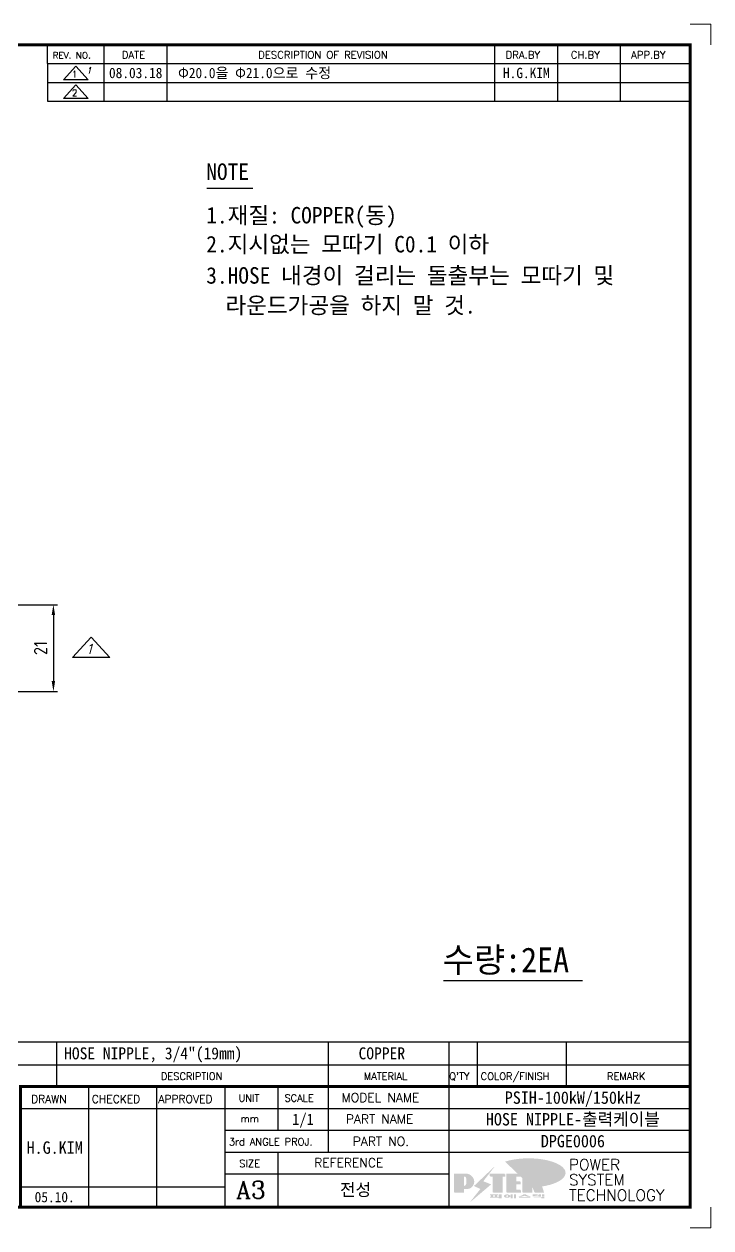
# Model space of a CAD drawing. Header units: millimetres. Extents: x 0 to 2133, y 0 to 844.
# Drawn here: x 1967.1 to 2133.2, y 0 to 291.3 of the extents above; entities that cross this region are included whole.
import ezdxf
from ezdxf.enums import TextEntityAlignment as Align

# ---------------------------------------------------------------- set-up
doc = ezdxf.new("R2010")
doc.units = ezdxf.units.MM
doc.layers.add('FORMAT-1', color=7, linetype='Continuous')
doc.layers.add('line', color=3, linetype='Continuous')
doc.styles.add('HAN', font='')
doc.styles.add('RC', font='ROMANC.SHX')
doc.styles.add('ROMANT', font='romant__.ttf')
doc.styles.add('RT', font='ROMANT.SHX', dxfattribs={"oblique": 15})
doc.styles.get("Standard").update_dxf_attribs({"font": 'ISOCP.SHX', "bigfont": 'WHGTXT.SHX'})
doc.styles.get('HAN').set_extended_font_data('GulimChe')
doc.dimstyles.new('PSTEK-1', dxfattribs={"dimtxt": 3.2, "dimasz": 2.5, "dimexe": 1, "dimexo": 2, "dimgap": 1.5, "dimtad": 1, "dimtoh": 1, "dimrnd": 0.05, "dimzin": 9, "dimdsep": 46, "dimtxsty": 'Standard', "dimcen": 0, "dimclrt": 3, "dimadec": 1, "dimazin": 2, "dimtfac": 1, "dimtmove": 0, "dimatfit": 3, "dimfxl": 0, "dimtolj": 1, "dimtzin": 0, "dimarcsym": 0})

# ---------------------------------------------------------------- blocks, each defined once
blk = doc.blocks.new('new LOGO')
at = {"layer": 'line'}
h = blk.add_hatch(color=250, dxfattribs=at)
h.paths.add_polyline_path([(44.5, 69.4), (46.6, 69.4, -0.129793), (52, 68, 0.221832), (43.6, 71.9), (41.5, 71.9), (41.5, 27.9), (43.6, 27.9, 0.02048), (44.5, 28)], flags=17)
h.paths.add_polyline_path([(44.5, 13.9), (57.3, 13.9, 0.72362), (77.1, 73.9, -0.679777), (54.3, 16.4), (41.5, 16.4), (41.5, -0.1), (3, -0.1), (3, -2.6), (44.5, -2.6)])
h.paths.add_polyline_path([(117.9, 14.2), (71.5, -44.4), (77.1, -39.6), (120.8, 15.6), (92, 28.9), (173.3, 106), (177.5, 111.4), (89.1, 27.6)])
h.paths.add_polyline_path([(162.7, 71.9), (162.7, 69.4), (172.5, 69.4), (172.5, 71.9)], flags=17)
h.paths.add_polyline_path([(217.7, 69.4), (230.5, 69.4), (230.5, 80.4), (227.5, 80.4), (227.5, 71.9), (214.7, 71.9), (214.7, -0.1), (175.5, -0.1), (175.5, -2.6), (217.7, -2.6)])
h.paths.add_polyline_path([(297.8, 46.6), (294.8, 46.6), (294.8, 37.4), (276, 37.4), (276, 10.9), (279, 10.9), (279, 34.9), (297.8, 34.9)])
h.paths.add_polyline_path([(300, 8.4), (297, 8.4), (297, -0.1), (237.5, -0.1), (237.5, -2.6), (300, -2.6)])
h.paths.add_polyline_path([(297.8, 80.4), (294.8, 80.4), (294.8, 71.9), (276, 71.9), (276, 49.1), (279, 49.1), (279, 69.4), (297.8, 69.4)])
h.paths.add_polyline_path([(350.2, 80.4), (347.2, 80.4), (347.2, 61.6), (350.2, 63.5)])
h.paths.add_polyline_path([(350.2, 26.7), (347.2, 35.2), (347.2, -0.1), (308.5, -0.1), (308.5, -2.6), (350.2, -2.6)])
h.paths.add_polyline_path([(402.7, 80.4), (396.5, 80.4), (379.6, 66.8), (400.5, -0.1), (361.8, -0.1), (362.7, -2.6), (403.5, -2.6), (382.6, 64.3)])
blk.add_hatch(color=5, dxfattribs=at).paths.add_polyline_path([(166.3, 35), (131, 49), (180.4, 112.7), (92, 28.9), (120.8, 15.6), (74.4, -43)])
h = blk.add_hatch(color=253, dxfattribs=at)
edge = h.paths.add_edge_path()
edge.add_ellipse((333.9, 86.4), major_axis=(-165.9, 0), ratio=0.39426, start_angle=111.5127, end_angle=334.469)
edge.add_ellipse((314.1, 81.2), major_axis=(-153.7, 0), ratio=0.40699, start_angle=121.3066, end_angle=327.7437, ccw=False)
edge.add_line((394, 27.8), (394.7, 25.6))
h = blk.add_hatch(color=1, dxfattribs=at)
h.paths.add_polyline_path([(41.5, 16.4), (54.3, 16.4, 1), (54.3, 82.9), (0, 82.9), (0, -0.1), (41.5, -0.1)])
h.paths.add_polyline_path([(41.5, 27.9), (41.5, 71.9), (43.6, 71.9, -0.414214), (54.6, 60.9), (54.6, 38.9, -0.414214), (43.6, 27.9)], flags=16)
h.paths.add_polyline_path([(214.7, 71.9), (227.5, 71.9), (227.5, 82.9), (159.7, 82.9), (159.7, 71.9), (172.5, 71.9), (172.5, -0.1), (214.7, -0.1)])
h.paths.add_polyline_path([(276, 37.4), (294.8, 37.4), (294.8, 49.1), (276, 49.1), (276, 71.9), (294.8, 71.9), (294.8, 82.9), (234.5, 82.9), (234.5, -0.1), (297, -0.1), (297, 10.9), (276, 10.9)])
h.paths.add_polyline_path([(347.2, 35.2), (359.7, -0.1), (400.5, -0.1), (379.6, 66.8), (399.7, 82.9), (380.6, 82.9), (347.2, 61.6), (347.2, 82.9), (305.5, 82.9), (305.5, -0.1), (347.2, -0.1)])
h = blk.add_hatch(color=250, dxfattribs=at)
edge = h.paths.add_edge_path()
edge.add_ellipse((237.8, -17.6), major_axis=(-14.3, 0), ratio=0.526336, start_angle=192.2456, end_angle=269.0748)
edge.add_line((238.1, -10.1), (237.6, -10.1))
edge.add_ellipse((237.8, -17.6), major_axis=(-14.3, 0), ratio=0.526336, start_angle=270.9252, end_angle=449.0748)
edge.add_line((237.6, -25.1), (238.1, -25.1))
edge.add_ellipse((237.8, -17.6), major_axis=(-14.3, 0), ratio=0.526336, start_angle=450.9252, end_angle=527.7544)
edge.add_line((251.7, -19.2), (254.1, -19.2))
edge.add_line((254.1, -19.2), (254.1, -27.1))
edge.add_line((254.1, -27.1), (263.1, -27.1))
edge.add_line((263.1, -27.1), (263.1, -10.1))
edge.add_line((263.1, -10.1), (254.1, -10.1))
edge.add_line((254.1, -10.1), (254.1, -16))
edge.add_line((254.1, -16), (251.7, -16))
h.paths.add_polyline_path([(241, -16.4), (241, -18.7, -1), (234.4, -18.7), (234.4, -16.4, -1)], flags=16)
h.paths.add_polyline_path([(278.2, -10.1), (268.1, -10.1), (268.1, -27.1), (278.2, -27.1)])
h.paths.add_polyline_path([(310.3, -10.1), (310.3, -11.1, -0.157169), (289.3, -17.5), (294, -19.9, 0.128407), (316.3, -15.9, 0.128407), (338.6, -19.9), (343.3, -17.5, -0.157169), (322.2, -11.1), (322.2, -10.1)])
h.paths.add_polyline_path([(342.1, -25.1), (342.1, -22.3), (290.4, -22.3), (290.4, -25.1)])
h.paths.add_polyline_path([(352, -10.1), (352, -16.2, 0.414214), (354, -18.2), (378.7, -18.2), (378.7, -19.6), (390.2, -19.6), (390.2, -10.1), (378.7, -10.1), (378.7, -13.6), (374.7, -13.6), (374.7, -15.1), (378.7, -15.1), (378.7, -16.2), (364.7, -16.2), (364.7, -15.1), (371.2, -15.1), (371.2, -13.6), (364.7, -13.6), (364.7, -12.6), (374.7, -12.6), (374.7, -10.1)])
h.paths.add_polyline_path([(393.8, -10.1), (393.8, -19.6), (405, -19.6), (405, -10.1)])
h.paths.add_polyline_path([(405, -27.1), (405, -20.9), (356.8, -20.9), (356.8, -23), (391.8, -23), (391.8, -27.1)])
h.paths.add_polyline_path([(200.4, -10.1), (200.4, -22.3), (193.2, -22.3), (193.2, -12.6), (196.6, -12.6), (196.6, -10.1), (161, -10.1), (161, -12.6), (164.5, -12.6), (164.5, -22.3), (161, -22.3), (161, -25.1), (200.4, -25.1), (200.4, -27.1), (213.9, -27.1), (213.9, -10.1)])
h.paths.add_polyline_path([(182, -12.6), (175.6, -12.6), (175.6, -22.3), (182, -22.3)], flags=17)
blk = doc.blocks.new('format-3')
at = {"color": 3, "lineweight": 9}
for p, q in [((414.5, 291.3), (419.5, 291.3)), ((419.5, 286.3), (419.5, 291.3)), ((419.5, 5), (419.5, 0)), ((414.5, 0), (419.5, 0))]:
    blk.add_line(p, q, dxfattribs=at)
at = {"color": 180}
for p, q in [((258.97, 281.75), (258.97, 286.3)), ((272.71, 281.75), (272.71, 286.3)), ((287.94, 281.75), (287.94, 286.3)), ((367.22, 281.75), (367.22, 286.3)), ((382.45, 281.75), (382.45, 286.3)), ((397.61, 281.75), (397.61, 286.3)), ((258.97, 281.75), (414.5, 281.75)), ((228.5, 39.49), (414.5, 39.49)), ((261.24, 34.21), (261.24, 39.49)), ((326.9, 39.49), (326.9, 34.21)), ((356.11, 39.49), (356.11, 34.21)), ((362.93, 39.49), (362.93, 34.21)), ((384.48, 39.49), (384.48, 34.21)), ((268.96, 5), (268.96, 34.21)), ((285.45, 5), (285.45, 34.21)), ((301.94, 5), (301.94, 34.21)), ((314.72, 34.21), (314.72, 23.65)), ((326.9, 34.21), (326.9, 18.37)), ((356.11, 34.21), (356.11, 5)), ((252.48, 28.93), (414.5, 28.93)), ((301.94, 23.65), (414.5, 23.65)), ((301.94, 18.37), (414.5, 18.37)), ((314.72, 18.37), (314.72, 5)), ((301.94, 13.09), (356.11, 13.09)), ((252.48, 9.95), (301.94, 9.95))]:
    blk.add_line(p, q, dxfattribs=at)
at = {"const_width": 0.7}
blk.add_lwpolyline([(252.48, 5), (252.48, 34.21), (414.5, 34.21)], dxfattribs=at)
at = {"layer": 'FORMAT-1', "const_width": 0.7}
blk.add_lwpolyline([(13, 5), (13, 286.3), (414.5, 286.3), (414.5, 5)], close=True, dxfattribs=at)
at = {"xscale": 0.05400000000000027, "yscale": 0.05400000000000027, "zscale": 0.05400000000000027}
blk.add_blockref('new LOGO', (357.35, 8.65), dxfattribs=at)
at = {"color": 2, "style": 'RC'}
for s, height, p in [('REV. NO.', 1.56, (260.23, 282.95)), ('DATE', 1.788, (276.95, 282.94)), ('DESCRIPTION OF REVISION', 1.7875, (309.98, 282.94)), ('DRA.BY', 1.788, (369.83, 282.94)), ('CH.BY', 1.788, (385.59, 282.94)), ('APP.BY', 1.788, (400.18, 282.94)), ('COLOR/FINISH', 1.7424, (363.8, 35.83)), ('DESCRIPTION', 1.7424, (286.43, 35.83)), ('MATERIAL', 1.742, (335.52, 35.83)), ("Q'TY", 1.742, (356.17, 35.83)), ('REMARK', 1.742, (394.37, 35.83)), ('DRAWN', 1.9, (255, 30.22)), ('CHECKED', 1.9, (269.71, 30.22)), ('APPROVED', 1.9, (285.8, 30.22)), ('UNIT', 1.742, (305.19, 30.55)), ('SCALE', 1.742, (316.32, 30.55)), ('MODEL NAME', 2.178, (330.12, 30.46)), ('mm', 1.742, (305.67, 25.56)), ('PART NAME', 2.178, (331.17, 25.24)), ('3rd ANGLE PROJ.', 1.7424, (302.87, 19.97)), ('PART NO.', 2.178, (332.84, 19.85)), ('SIZE', 1.742, (305.39, 14.71)), ('REFERENCE', 2.178, (323.52, 14.69))]:
    blk.add_text(s, height=height, dxfattribs=at).set_placement(p)
at = {"style": 'ROMANT'}
for s, p in [('POWER', (385.15, 13.96)), ('SYSTEM', (385.15, 10.31)), ('TECHNOLOGY', (385.15, 6.56))]:
    blk.add_text(s, height=2.7, dxfattribs=at).set_placement(p)
at = {"color": 2, "lineweight": 25, "style": 'RC'}
blk.add_text('A3', height=4.182, dxfattribs=at).set_placement((304.61, 7.14))
at = {"style": 'HAN'}
for tag, height, p in [('MODEL-NAME', 3, (386.1, 31.53)), ('SCALE', 2.7, (320.81, 26.29)), ('PART-NAME', 3, (386.1, 26.29)), ('DRA-BY', 3, (260.72, 19.44)), ('CH-BY', 3, (277.21, 19.44)), ('APP-BY', 3, (293.7, 19.44)), ('PART-NO', 3, (386.1, 21.01)), ('CH-DATE', 2.5, (277.21, 7.47)), ('관련업체', 3, (333.52, 9.26)), ('DRA-DATE', 2.5, (260.72, 7.47)), ('APP-DATE', 2.5, (293.7, 7.47))]:
    blk.add_attdef(tag, text='', height=height, dxfattribs=at).set_placement(p, align=Align.MIDDLE_CENTER)
blk = doc.blocks.new('no3')
at = {"color": 180}
for p, q in [((0, 5.5), (0, 0)), ((0, 5.5), (186, 5.5)), ((6.79, 5.5), (6.79, 0)), ((32.74, 0.11), (32.74, 5.5)), ((98.4, 5.5), (98.4, 0)), ((127.61, 5.5), (127.61, 0)), ((134.43, 5.5), (134.43, 0)), ((155.98, 5.5), (155.98, 0))]:
    blk.add_line(p, q, dxfattribs=at)
at = {"color": 2, "style": 'RT', "oblique": 15}
blk.add_attdef('NO', text='', height=1.74, dxfattribs=at).set_placement((3.38, 2.51), align=Align.MIDDLE_CENTER)
at = {"color": 2, "style": 'HAN'}
for tag, p in [('PART-NO', (19.76, 2.75)), ('MATERIAL', (111.38, 2.75)), ("Q'TY", (131.02, 2.75)), ('COLOR/FINISH', (145.2, 2.75)), ('REMARK', (170.76, 2.75))]:
    blk.add_attdef(tag, text='', height=2.9, dxfattribs=at).set_placement(p, align=Align.MIDDLE_CENTER)
blk.add_attdef('DESCRIPTION', text='', height=2.9, dxfattribs=at).set_placement((34.51, 2.75), align=Align.MIDDLE_LEFT)
blk = doc.blocks.new('*D72')
at = {"color": 0, "lineweight": -2}
for p, q in [((1961.18, 150.81), (1975.16, 150.81)), ((1974.16, 148.31), (1974.16, 132.31)), ((1961.18, 129.81), (1975.16, 129.81))]:
    blk.add_line(p, q, dxfattribs=at)
at = {"color": 0}
for points in [[(1973.74, 148.31), (1974.57, 148.31), (1974.16, 150.81)], [(1973.74, 132.31), (1974.57, 132.31), (1974.16, 129.81)]]:
    blk.add_solid(points, dxfattribs=at)
at = {"layer": 'DEFPOINTS', "color": 0}
for p in [(1959.18, 150.81, -1841.33), (1959.18, 129.81, -1841.33), (1974.16, 129.81)]:
    blk.add_point(p, dxfattribs=at)
at = {"color": 3, "insert": (1971.06, 140.31), "char_height": 3.2, "attachment_point": 5, "rotation": 90}
blk.add_mtext('\\A1;21', dxfattribs=at)
blk = doc.blocks.new('re3')
at = {"color": 180}
for p, q in [((0, 0), (0, -4.55)), ((6.87, -0.64), (3.86, -3.91)), ((6.87, -0.64), (9.88, -3.91)), ((13.74, -4.55), (13.74, 0)), ((28.97, -4.55), (28.97, 0)), ((108.25, -4.55), (108.25, 0)), ((123.49, -4.55), (123.49, 0)), ((138.64, -4.55), (138.64, 0)), ((0, -4.55), (155.53, -4.55)), ((9.88, -3.91), (3.86, -3.91))]:
    blk.add_line(p, q, dxfattribs=at)
at = {"color": 2, "style": 'RC', "oblique": 15}
blk.add_attdef('REV.NO', text='', height=1.56, dxfattribs=at).set_placement((6.59, -2.56), align=Align.MIDDLE_CENTER)
blk.add_attdef('-1', text='', height=1.56, dxfattribs=at).set_placement((9.37, -1.66), align=Align.MIDDLE_LEFT)
at = {"color": 2, "style": 'HAN'}
for tag, p in [('REV.-DATE', (21.36, -2.28)), ('DRA.BY', (115.87, -2.28)), ('CH.BY', (131.07, -2.28)), ('APP.BY', (147.09, -2.28))]:
    blk.add_attdef(tag, text='', height=2.5, dxfattribs=at).set_placement(p, align=Align.MIDDLE_CENTER)
blk.add_attdef('DESCRIPTION-OF-REVISION', text='', height=2.5, dxfattribs=at).set_placement((31.61, -2.28), align=Align.MIDDLE_LEFT)

msp = doc.modelspace()

# ---------------------------------------------------------------- linework, layer by layer
for p, q in [((2011.31, 251.626), (2022.432, 251.626)), ((2068.543, 59.898), (2102.168, 59.898))]:
    msp.add_line(p, q)
at = {"color": 180}
for p, q in [((1983.289, 142.969), (1978.778, 138.055)), ((1983.289, 142.969), (1987.799, 138.055)), ((1987.799, 138.055), (1978.778, 138.055))]:
    msp.add_line(p, q, dxfattribs=at)

# ---------------------------------------------------------------- block references
msp.add_blockref('format-3', (1713.743, 0)).add_auto_attribs({'DRA-DATE': '05.10.', 'DRA-BY': 'H.G.KIM', 'MODEL-NAME': 'PSIH-100kW/150kHz', 'PART-NAME': 'HOSE NIPPLE-출력케이블', 'PART-NO': 'DPGE0006', 'SCALE': '1/1', '관련업체': '전성'})
ref = msp.add_blockref('re3', (1972.709, 281.75))
ref.add_attrib('DRA.BY', 'H.G.KIM', dxfattribs={"color": 2, "height": 2.5, "style": 'HAN'}).set_placement((2088.579, 279.475), align=Align.MIDDLE_CENTER)
ref.add_attrib('DESCRIPTION-OF-REVISION', 'Φ20.0을 Φ21.0으로 수정', dxfattribs={"color": 2, "height": 2.5, "style": 'HAN'}).set_placement((2004.321, 279.475), align=Align.MIDDLE_LEFT)
ref.add_attrib('REV.-DATE', '08.03.18', dxfattribs={"color": 2, "height": 2.5, "style": 'HAN'}).set_placement((1994.067, 279.475), align=Align.MIDDLE_CENTER)
ref.add_attrib('-1', '1', dxfattribs={"color": 2, "height": 1.56, "style": 'RC', "oblique": 15}).set_placement((1982.078, 280.09), align=Align.MIDDLE_LEFT)
ref.add_attrib('REV.NO', '1', dxfattribs={"color": 2, "height": 1.56, "style": 'RC'}).set_placement((1979.297, 279.193), align=Align.MIDDLE_CENTER)
ref = msp.add_blockref('re3', (1972.709, 277.2))
ref.add_attrib('REV.NO', '2', dxfattribs={"color": 2, "height": 1.56, "style": 'RC'}).set_placement((1979.297, 274.643), align=Align.MIDDLE_CENTER)
ref = msp.add_blockref('no3', (1942.243, 39.494))
ref.add_attrib('MATERIAL', 'COPPER', dxfattribs={"color": 2, "height": 2.9, "style": 'HAN'}).set_placement((2053.618, 42.244), align=Align.MIDDLE_CENTER)
ref.add_attrib('DESCRIPTION', 'HOSE NIPPLE, 3/4"(19mm)', dxfattribs={"color": 2, "height": 2.9, "style": 'HAN'}).set_placement((1976.751, 42.244), align=Align.MIDDLE_LEFT)
ref.add_attrib('NO', '1', dxfattribs={"color": 2, "height": 1.74, "style": 'RT'}).set_placement((1945.627, 42.001), align=Align.MIDDLE_CENTER)

# ---------------------------------------------------------------- texts
at = {"color": 3, "style": 'HAN'}
for s, height, p in [('NOTE', 4, (2011.139, 253.59)), ('1.재질: COPPER(동)', 4, (2011.139, 243.045)), ('2.지시없는 모따기 C0.1 이하', 4, (2011.139, 236.045)), ('3.HOSE 내경이 걸리는 돌출부는 모따기 및', 4, (2011.139, 228.478)), ('라운드가공을 하지 말 것.', 4, (2015.772, 221.256)), ('수량:2EA', 6, (2068.372, 61.862))]:
    msp.add_text(s, height=height, dxfattribs=at).set_placement(p)
at = {"color": 2, "style": 'RC', "oblique": 15}
msp.add_attdef('1', text='1', height=2.34, dxfattribs=at).set_placement((1982.865, 140.089), align=Align.MIDDLE_CENTER)

# ---------------------------------------------------------------- dimensions: what is measured, and where the dimension line sits
dim = msp.add_linear_dim(base=(1974.157, 129.808), p1=(1959.18, 150.808, -1841.332), p2=(1959.18, 129.808, -1841.332), angle=90, dimstyle='PSTEK-1', override={"dimtxsty": 'Standard'})
dim.commit()
dim.dimension.update_dxf_attribs({"geometry": '*D72', "text_midpoint": (1971.057, 140.308)})

doc.saveas('drawing.dxf')
